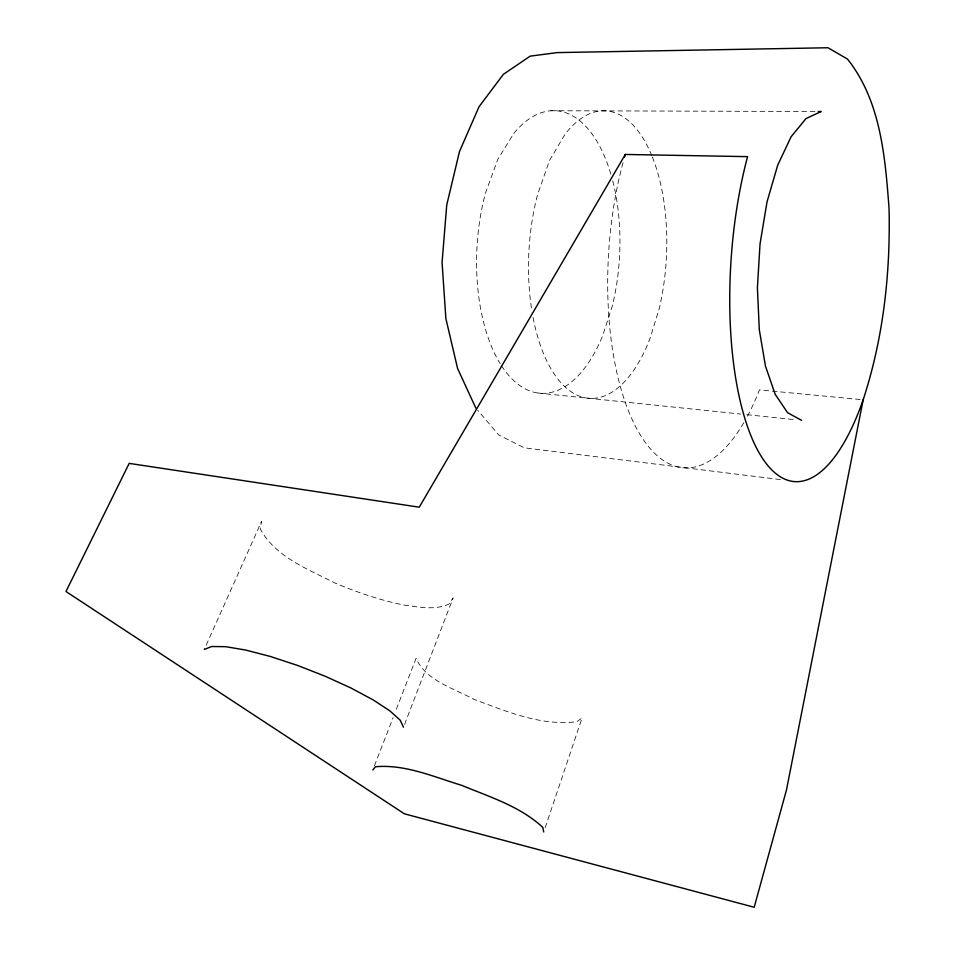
<?xml version="1.0" encoding="UTF-8"?>
<svg xmlns="http://www.w3.org/2000/svg" width="955" height="955" viewBox="0 0 955 955"><rect width="100%" height="100%" fill="white"/><g stroke="black" fill="none" stroke-linecap="round" stroke-linejoin="round"><path stroke-width="0.72" stroke-dasharray="4.78 3.58" d="M545.15 827.746L582.061 717.969L576.808 721.705C541.175 726.254 506.293 711.403 473.549 699.155C453.804 688.316 425.62 680.581 416.094 658.27L395.251 712.048M404.562 724.415L453.1 597.914L448.957 604.085C434.788 610.424 418.959 607.094 404.204 605.124C380.353 600.265 357.265 592.458 334.883 582.956C307.988 569.108 275.291 556.956 260.261 528.879L261.515 521.466L204.298 649.424M374.408 765.838L393.114 717.563M550.999 110.744L816.764 111.484M860.192 399.5L759.452 389.915A209.634 88.564 -86.5 0 1 746.512 417.872M537.761 392.983L740.889 414.076M746.81 414.685L795.694 419.758M780.366 479.577L524.211 447.811L498.749 434.931L477.763 410.364M743.838 422.611A209.634 88.564 -86.5 0 1 632.258 419.758A209.634 88.564 -86.5 0 1 623.388 161.252M651.835 155.713A143.978 68.808 -86.9 0 0 565.014 134.237L549.531 160.464L537.641 194.331A143.978 68.808 -86.9 0 0 531.72 309.874M652.361 157.038A143.978 68.808 -86.9 0 1 659.093 309.157L649.627 339.634A143.978 68.808 -86.9 0 1 532.162 312.583M610.866 174.108A141.483 71.422 -87.1 0 0 513.635 133.664L497.758 159.401L485.629 192.624A141.483 71.422 -87.1 0 0 500.217 363.7M612.716 180.817A141.483 71.422 -87.1 0 1 612.322 305.851L602.653 335.802A141.483 71.422 -87.1 0 1 500.945 364.87"/><path stroke-width="1.43" d="M863.165 399.787L786.454 790.048L754.187 907.25L404.359 813.803L65.967 591.515L129.188 463.378L419.257 507.189L625.31 154.447L747.574 156.644A217.668 78.644 -86.1 0 0 754.653 444.218A217.668 78.644 -86.1 0 0 863.165 399.787C883.375 338.106 890.597 272.879 889.033 208.166C885.142 156.823 880.761 100.872 847.455 59.055L828.009 47.75L557.231 52.597L530.168 56.142L503.357 74.335L479.028 106.769L459.498 151.487L446.749 204.967L442.07 262.434L445.878 318.612L457.6 368.511L475.853 408.131M372.808 769.969L375.458 766.746C405.123 764.107 433.761 776.869 461.635 785.32C489.617 796.924 520.284 806.366 542.822 827.436L543.729 831.972M204.298 649.424L211.652 646.511L225.75 646.69L245.781 650.068L270.349 656.467L297.566 665.432L325.249 676.271L351.154 688.101L373.25 699.955L389.95 710.914L400.181 720.189L403.499 727.197M818.244 111.496L821.216 111.496L806.008 118.587L791.11 136.744L777.716 165.143L767.032 201.827L760.037 243.907L757.399 287.777L759.297 329.666L765.456 366.099L775.209 394.367L787.612 412.715L801.615 420.379M624.534 157.145A209.634 88.564 -86.5 0 1 625.31 154.447"/></g></svg>
